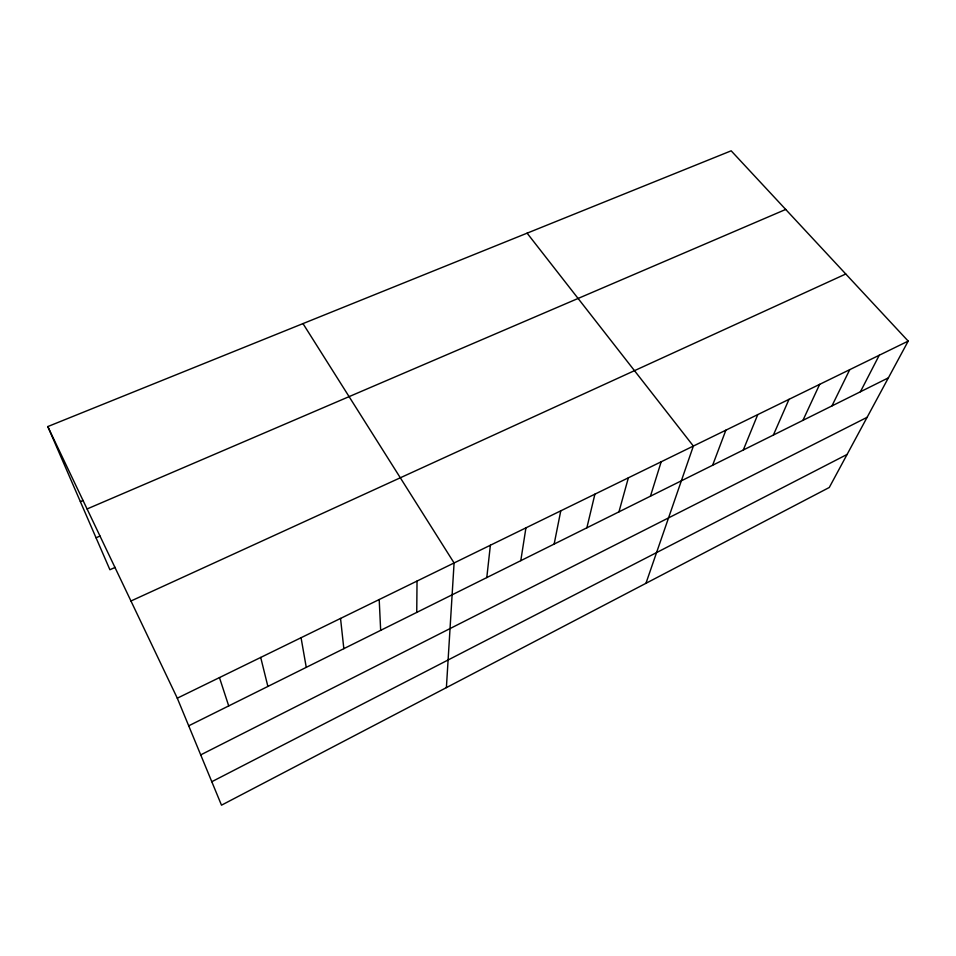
<?xml version="1.0" encoding="UTF-8"?>
<svg xmlns="http://www.w3.org/2000/svg" width="956" height="956" viewBox="0 0 956 956"><rect width="100%" height="100%" fill="white"/><g stroke="black" fill="none" stroke-linecap="round" stroke-linejoin="round"><path stroke-width="1.43" d="M416.744 612.414L417.031 581.057M446.392 687.615L454.088 562.965L302.98 323.594M486.795 577.567L490.38 545.231M520.793 560.658L525.931 527.855M554.145 544.084L560.766 510.839M586.865 527.808L594.907 494.156M618.95 511.854L628.379 477.809M650.45 496.188L661.193 461.772M645.945 583.315L693.363 446.058L527.103 233.156M712.614 465.273L725.879 430.176M743.278 450.025L757.75 414.605M773.38 435.052L789.011 399.333M802.921 420.365L819.662 384.348M831.923 405.942L849.741 369.661M860.412 391.769L879.245 355.238M908.2 341.101L829.282 487.476L221.493 805.179L177.29 698.191L47.8 426.567L731.173 150.821L908.2 341.101L177.29 698.191M211.79 781.721L847.1 454.435M200.712 754.882L867.116 417.306M188.702 725.819L888.375 377.859M130.96 601.001L845.773 274.002M115.162 567.386L109.904 569.74L47.8 426.567M96.042 537.786L100.022 536.053M87.08 508.962L785.713 209.448M80.364 501.637L83.053 500.49M219.462 677.589L228.711 705.922M260.701 657.441L267.883 686.432M301.056 637.724L306.255 667.36M340.539 618.436L343.837 648.67M379.197 599.543L380.667 630.351"/></g></svg>
